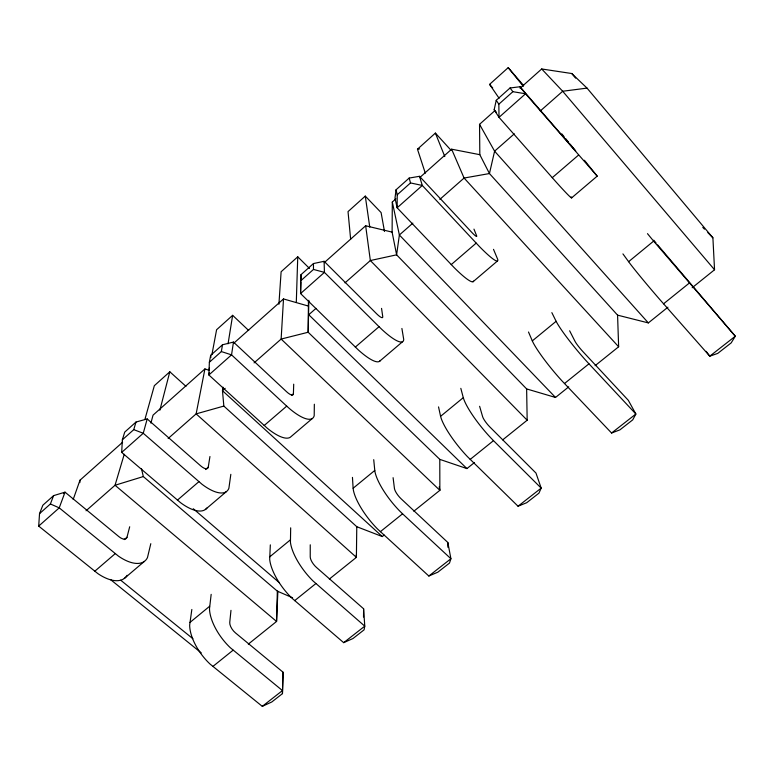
<?xml version="1.0" encoding="UTF-8"?>
<svg xmlns="http://www.w3.org/2000/svg" width="774" height="774" viewBox="0 0 774 774"><rect width="100%" height="100%" fill="white"/><g stroke="black" fill="none" stroke-linecap="round" stroke-linejoin="round"><path stroke-width="1.16" d="M310.248 544.799L310.229 556.893A8.978 3.435 52.1 0 0 316.421 567.39L363.606 608.79L364.767 626.156L364.09 629.833L352.944 638.54L343.675 642.662L291.837 598.079A37.578 15.19 52.4 0 1 269.691 559.321L270.329 544.867M308.845 300.302L308.168 332.249L439.787 459.369L466.925 468.589L474.452 462.542M473.959 229.114L476.649 235.809A10.023 1.171 49.2 0 1 471.414 231.997L419.489 176.308L409.175 178.068L396.065 189.775L397.226 194.777L397.149 207.8L454.174 267.62A41.931 5.969 49.2 0 0 473.572 281.107M308.439 301.279L308.168 332.249L281.136 339.06L254.066 362.89M568.706 386.865L555.519 397.459L526.63 388.925L396.607 254.83L392.108 232.113L392.312 202.024L395.901 198.821M363.519 617.023L363.606 608.79M223.028 387.174L222.467 390.696L223.841 406.079L356.775 526.707L356.398 557.348L329.327 579.078M381.553 308.391L382.762 316.75A9.772 2.129 49.1 0 1 376.696 313.857L324.113 261.302L313.451 263.557L301.009 274.673L300.573 293.559L358.333 349.935A40.896 9.907 49.1 0 0 380.334 360.442M230.981 610.347L229.752 622.335A8.785 4.093 53 0 0 235.451 632.89L283.071 672.219L282.452 693.639L271.8 701.97L262.289 706.352L210.015 664.024A36.765 17.87 53.2 0 1 189.669 625.082L191.836 609.467M300.844 282.036L300.573 293.559L324.432 272.371L324.113 261.302M301.009 274.673L300.863 280.681L313.48 269.439L313.451 263.557M141.487 468.734L143.325 476.561L277.334 591.152L276.56 621.454L248.309 644.132M343.675 642.662L364.767 626.156L313.054 580.974A37.781 14.474 52.2 0 1 290.434 542.284L290.676 527.829M291.575 395.359L293.404 393.792L293.704 384.175M296.297 302.46L297.748 256.804L309.494 268.443M283.071 672.219L282.452 693.639M293.404 393.792A9.54 2.99 49.1 0 1 286.593 391.741L233.467 342.069L222.506 344.778L210.673 355.343L209.367 362.251L208.874 374.984L267.224 428.177A39.909 13.468 49 0 0 290.308 437.233L312.357 418.473M277.876 591.259L276.56 621.454L115.036 485.259L124.237 454.28M211.167 594.355L209.493 608.79A36.959 17.222 53 0 0 230.284 647.693L282.452 690.572L262.289 706.352M206.919 507.996A38.981 16.689 48.9 0 1 180.506 502.645L121.692 452.403L122.36 439.806L124.73 432.095L135.992 422.043L147.205 418.937L200.756 465.919A9.317 3.773 48.9 0 0 208.235 467.206L209.948 456.525M308.342 306.049L283.507 298.938L281.136 339.06L439.855 490.329L413.848 511.208M79.838 482.618L79.983 480.209L122.602 442.254M127.139 575.276A38.081 19.602 48.8 0 1 97.872 573.611L38.7 526.097L39.532 513.646L42.86 505.209L53.599 495.631L65.026 492.167L118.906 536.653A9.104 4.489 48.8 0 0 126.984 537.253L129.693 526.765M278.911 304.259L281.117 271.751L297.748 256.804M230.836 474.327L228.891 488.239A39.213 15.906 48.9 0 1 201.956 484.224L143.248 433.256L133.757 429.647L122.36 439.806M396.065 189.775L394.992 198.134L397.149 207.8L422.304 185.46L419.489 176.308M233.467 342.069L231.542 354.86L208.874 374.984L209.28 372.787M228.059 343.801L232.635 315.328L248.686 330.488M209.367 362.251L221.345 351.57L222.506 344.778M209.019 370.078L209.464 367.708M211.912 354.656L216.594 329.743L232.635 315.328M209.377 370.407L204.926 368.927L196.132 413.877L168.152 438.51M571.212 196.877A43.015 1.606 49.3 0 1 555.132 180.923L499.017 117.348L494.16 109.773L496.24 100.31L510.056 87.975L519.983 86.756L575.721 151.094L570.128 144.148M150.804 543.687L147.486 557.532A38.303 18.886 48.8 0 1 118.325 556.042L59.23 507.86L50.387 503.971L39.532 513.646M159.86 410.239L169.816 371.781L185.963 386.342M150.901 423.136L153.049 415.135L204.926 368.927M147.205 418.937L143.248 433.256L121.692 452.403M144.893 419.44L154.336 385.694L169.816 371.781M133.757 429.647L135.992 422.043M73.191 499.453L79.983 480.209M50.387 503.971L53.599 495.631M384.494 231.494L381.098 212.569L365.28 196.103L348.029 211.612L350.641 239.234M425.303 173.183L417.467 149.198L435.385 133.089L451.039 150.282M499.095 98.25L489.584 84.376L508.199 67.648L523.679 85.595M397.226 194.777L410.52 182.935L422.304 185.46L479.116 246.209A42.193 4.915 49.2 0 0 497.73 259.416L493.502 249.334M519.983 86.756L525.565 93.77L499.017 117.348L498.843 104.19L512.872 91.69L525.565 93.77L597.199 176.133L571.57 197.931M63.449 493.57L65.026 492.167L59.23 507.86L38.7 526.097M233.748 343.25L283.507 298.938M324.277 262.628L365.657 225.766L392.108 232.113M420.166 177.207L451.629 149.189L479.822 154.684L489.449 173.55L617.575 315.153L648.351 322.913L667.933 307.191M479.822 154.684L479.541 124.333L494.847 110.692M520.07 88.226L541.694 68.973L571.773 73.53L587.031 88.11L712.902 237.821L714.547 269.768L692.169 287.734M86.049 510.772L115.036 485.259L143.325 476.561M225.176 388.316L222.467 390.696L382.279 536.556L384.136 535.066M316.015 308.362L308.768 314.737L466.925 468.589M344.991 282.858L370.349 260.538L396.607 254.83L399.374 234.996L392.312 202.024M412.852 223.135L399.374 234.996L555.519 397.459M439.816 199.402L464.081 178.039L489.449 173.55L494.596 151.182L514.304 133.834M540.291 110.963L562.688 91.255L587.031 88.11M124.275 539.584L126.984 537.253M205.516 469.547L208.235 467.206M94.738 571.27L115.2 553.671M177.401 500.159L198.87 481.689M264.166 425.526L286.709 406.127L289.757 408.827A40.161 12.607 49.1 0 0 314.205 415.619L314.341 404.231M355.324 347.1L379.028 326.705L382.017 329.589A41.148 8.949 49.1 0 0 403.718 339.438L401.899 328.466M451.232 264.602L476.184 243.123M552.259 177.681L578.575 155.052M124.295 578.478L144.361 561.402M205.352 509.515L226.376 491.625M379.444 361.4L402.596 341.692M473.078 281.726L497.421 261.012M189.843 622.538L209.619 606.284M269.642 556.922L290.318 539.913M393.095 477.684L394.43 488.413A9.182 2.719 51.4 0 0 401.155 498.843L447.827 542.477L450.913 558.741L449.491 563.075L437.832 572.189L428.835 576.02L377.538 529A38.429 12.239 51.6 0 1 353.447 490.503L353.128 488.249L374.78 470.447L373.726 459.669M479.619 406.302L482.628 416.683A9.404 1.925 50.7 0 0 489.923 427.025L535.976 473.059L541.181 488.113L538.946 493.154L526.726 502.703L518.038 506.225L467.38 456.583A39.329 8.988 50.9 0 1 441.19 418.395L440.59 416.325L463.287 397.652L460.82 388.345M569.635 330.788L575.092 341.479A9.627 1.055 50.1 0 0 583.016 351.715L628.333 400.332L635.87 414.022L632.735 419.847L619.916 429.86L611.576 433.024L561.692 380.566A40.277 5.399 50.3 0 1 533.209 342.776L532.309 340.889L556.129 321.307L551.852 312.638M628.594 261.699L653.624 241.12L735.3 336.216L731.178 342.892L717.721 353.408L709.777 356.185L660.812 300.67A41.283 1.451 49.6 0 1 629.842 263.373L622.935 253.901M212.84 666.482L233.109 650.179M294.652 600.653L315.869 583.577M380.334 531.699L402.567 513.81L450.913 558.741L428.835 576.02M470.176 459.417L493.493 440.648L541.181 488.113L518.038 506.225M564.469 383.536L588.966 363.819L635.87 414.022L611.576 433.024M663.56 303.805L689.324 283.061M502.694 439.874L527.171 420.214L526.63 388.925M595.09 365.686L618.639 346.771L617.575 315.153M223.841 406.079L196.132 413.877L356.398 557.348L356.253 554.958M417.467 149.198L419.585 148.869M313.48 269.439L324.432 272.371L379.028 326.705M221.345 351.57L231.542 354.86L286.709 406.127M356.775 526.707L382.279 536.556M277.334 591.152L292.601 597.78M110.401 579.484L201.25 652.869M120.676 580.181L192.881 638.705M193.277 508.75L279.356 582.687M402.567 513.81L399.771 511.082A38.652 11.446 51.4 0 1 375.167 472.653L374.78 470.447M527.171 420.214L370.349 260.538L365.657 225.766M702.792 227.411L704.475 229.143M707.852 232.616L712.902 237.821M493.493 440.648L490.716 437.774A39.571 8.117 50.7 0 1 463.955 399.684L463.287 397.652M541.694 68.973L562.688 91.255L714.547 269.768M588.966 363.819L586.199 360.81A40.529 4.441 50.1 0 1 557.116 323.135L556.129 321.307M618.639 346.771L464.081 178.039L451.629 149.189M648.351 322.913L494.596 151.182L479.541 124.333M494.16 109.773L496.531 112.453M489.584 84.376L492.69 87.926M571.773 73.53L575.643 78.126M653.759 240.201L656.062 242.988M657.59 244.855L735.3 336.216L709.777 356.185L706.159 351.348M647.48 233.651L653.624 241.12M584.409 160.257L597.199 176.133M508.199 67.648L523.301 86.311M561.818 133.883L564.082 136.679M565.591 138.546L568.609 142.281M510.056 87.975L512.872 91.69M496.24 100.31L498.843 104.19M528.507 332.007L532.309 340.889M435.385 133.089L444.798 156.542M409.175 178.068L410.52 182.935M438.539 406.911L440.59 416.325M439.177 486.817L439.855 490.329L439.787 459.369M365.28 196.103L369.779 227.159M210.673 355.343L210.896 357.491M352.451 477.394L353.128 488.249M447.827 542.477L447.846 547.228"/></g></svg>
